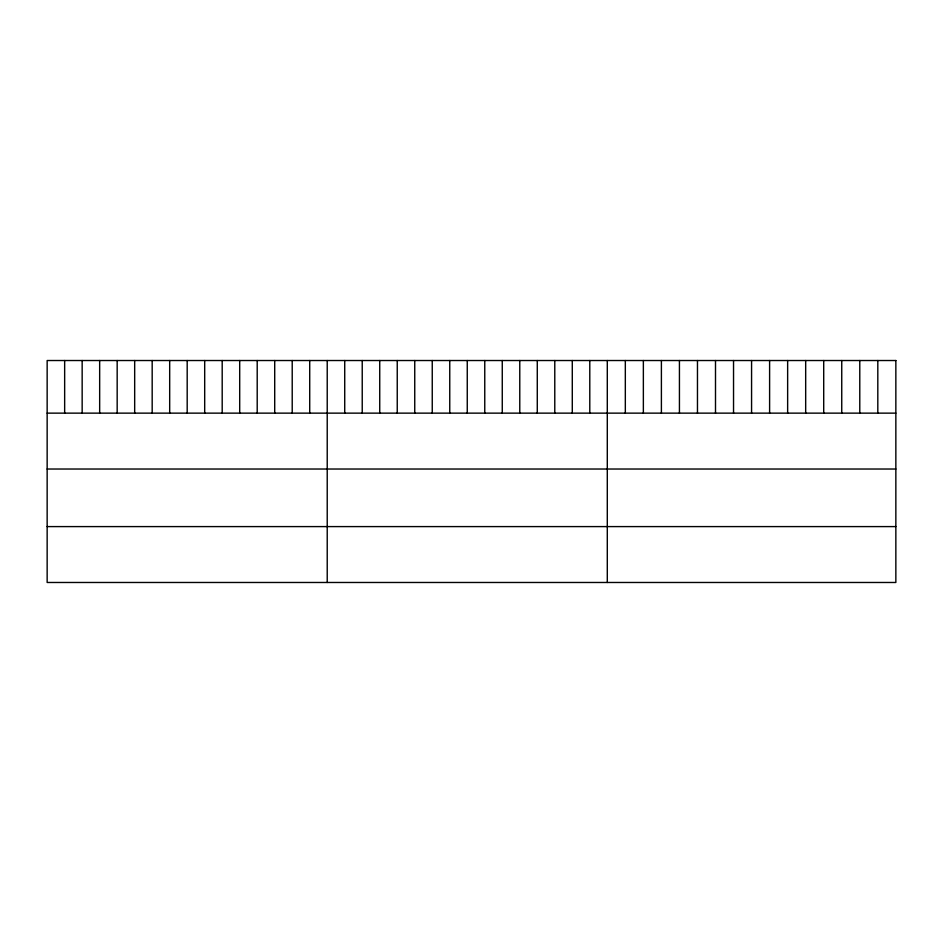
<?xml version="1.0" encoding="UTF-8"?>
<svg xmlns="http://www.w3.org/2000/svg" width="943" height="943" viewBox="0 0 943 943"><rect width="100%" height="100%" fill="white"/><g stroke="black" fill="none" stroke-linecap="round" stroke-linejoin="round"><path stroke-width="1.41" d="M47.15 413.14L895.85 413.14M47.15 469.025L895.85 469.025M47.15 526.595L895.85 526.595M877.815 360.521L877.815 413.14M859.78 360.521L859.78 413.14M841.745 360.521L841.745 413.14M823.71 360.521L823.71 413.14M805.676 360.521L805.676 413.14M787.641 360.521L787.641 413.14M769.606 360.521L769.606 413.14M751.571 360.521L751.571 413.14M733.536 360.521L733.536 413.14M715.501 360.521L715.501 413.14M697.466 360.521L697.466 413.14M679.431 360.521L679.431 413.14M661.397 360.521L661.397 413.14M643.362 360.521L643.362 413.14M625.327 360.521L625.327 413.14M607.292 360.521L607.292 582.479M589.788 360.521L589.788 413.14M572.283 360.521L572.283 413.14M554.779 360.521L554.779 413.14M537.274 360.521L537.274 413.14M519.77 360.521L519.77 413.14M502.265 360.521L502.265 413.14M484.761 360.521L484.761 413.14M467.256 360.521L467.256 413.14M449.752 360.521L449.752 413.14M432.248 360.521L432.248 413.14M414.743 360.521L414.743 413.14M397.239 360.521L397.239 413.14M379.734 360.521L379.734 413.14M362.23 360.521L362.23 413.14M344.725 360.521L344.725 413.14M327.221 360.521L327.221 582.479M309.717 360.521L309.717 413.14M292.212 360.521L292.212 413.14M274.708 360.521L274.708 413.14M257.203 360.521L257.203 413.14M239.699 360.521L239.699 413.14M222.194 360.521L222.194 413.14M204.69 360.521L204.69 413.14M187.186 360.521L187.186 413.14M169.681 360.521L169.681 413.14M152.177 360.521L152.177 413.14M134.672 360.521L134.672 413.14M117.168 360.521L117.168 413.14M99.663 360.521L99.663 413.14M82.159 360.521L82.159 413.14M64.654 360.521L64.654 413.14M895.85 360.521L47.15 360.521L47.15 582.479L895.85 582.479L895.85 360.521"/></g></svg>
